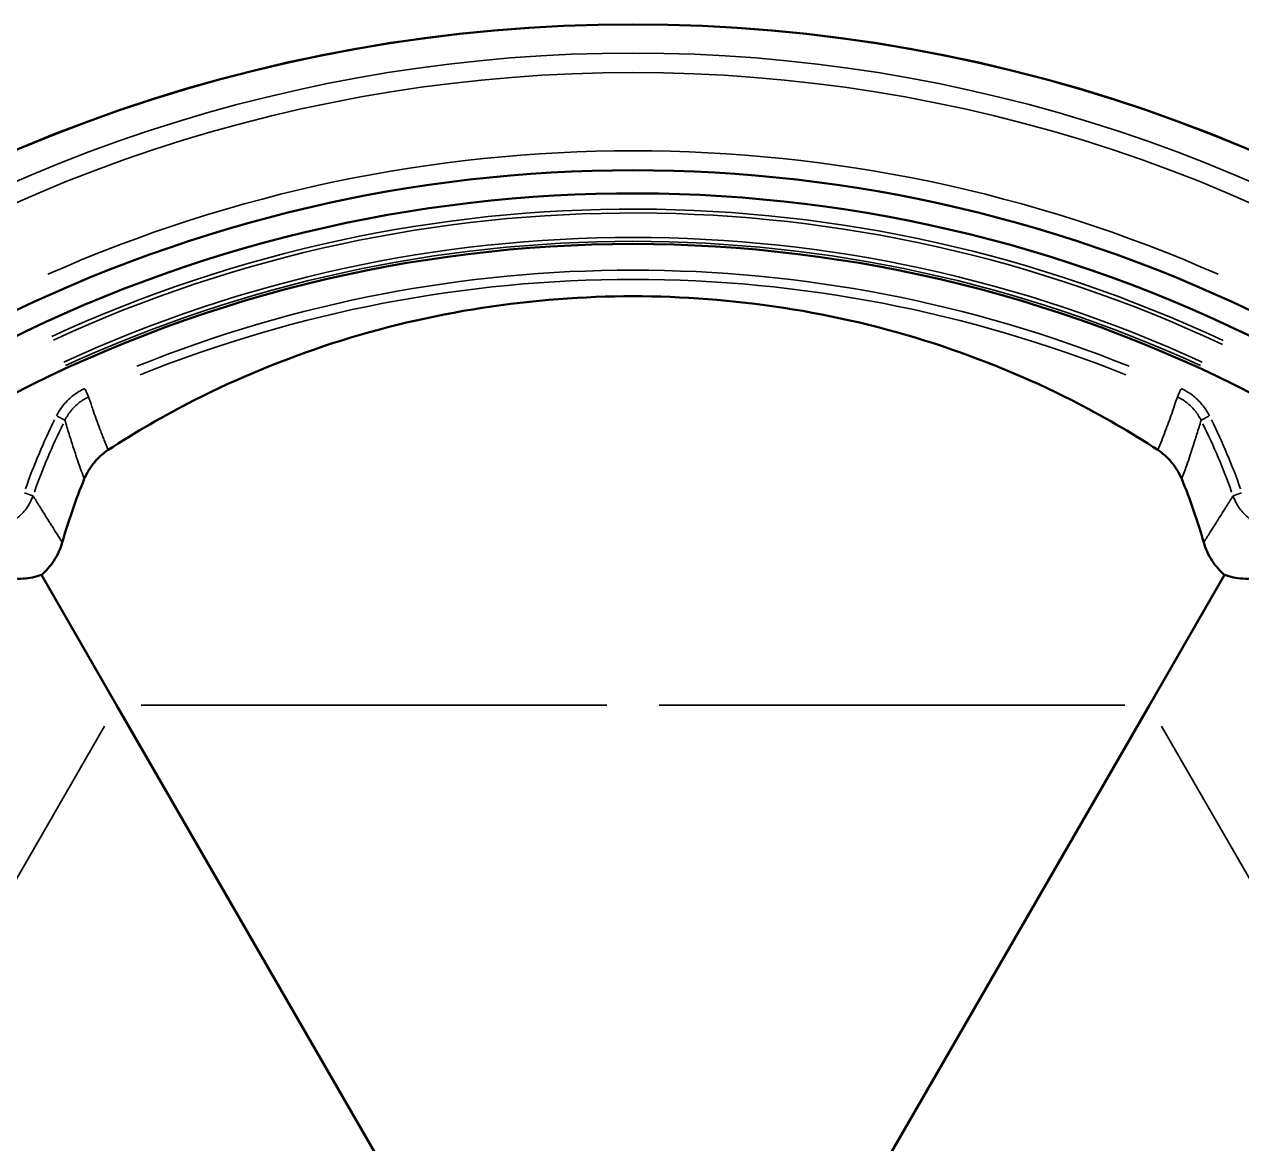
# Model space of a CAD drawing. Header units: millimetres. Extents: x 40 to 2195, y 40 to 1687.
# Drawn here: x 1086.3 to 1148.9, y 1410.8 to 1468.3 of the extents above; entities that cross this region are included whole.
import ezdxf

# ---------------------------------------------------------------- set-up
doc = ezdxf.new("R2010")
doc.units = ezdxf.units.MM
doc.header["$LTSCALE"] = 8
doc.layers.add('Visible (ISO)', color=7, linetype='Continuous', lineweight=50)
doc.layers.add('Visible Narrow (ISO)', color=7, linetype='Continuous', lineweight=35)

msp = doc.modelspace()

# ---------------------------------------------------------------- linework, layer by layer
at = {"layer": 'Visible (ISO)'}
for p, q in [((1091.041, 1433.323), (1087.177, 1440.016)), ((1148.023, 1440.016), (1144.159, 1433.323)), ((1091.042, 1433.322), (1104.321, 1410.322)), ((1130.879, 1410.322), (1144.158, 1433.322))]:
    msp.add_line(p, q, dxfattribs=at)
for centre, radius, start, end in [((1117.6, 1387.322), 81, 48.68033, 131.31967), ((1117.6, 1387.322), 81, 48.82798, 131.17202), ((1117.6, 1387.322), 73.5, 63.52818, 116.47182), ((1117.6, 1387.322), 72.312, 62.28763, 117.34367), ((1117.6, 1387.322), 69.709, 61.82758, 118.17242), ((1117.44, 1433.414), 32.405, 150.08272, 150.08274), ((1117.643, 1433.347), 32.54, 29.91719, 29.91722), ((1117.6, 1433.322), 30.523, 157.6057, 164.08938), ((1117.6, 1433.322), 30.523, 15.91062, 22.3943)]:
    msp.add_arc(centre, radius, start, end, dxfattribs=at)
for points, knots in [([(1090.608, 1446.44), (1091.988, 1447.34), (1093.47, 1448.202), (1097.262, 1450.127), (1099.659, 1451.121), (1104.647, 1452.729), (1107.242, 1453.343), (1112.453, 1454.151), (1115.07, 1454.343), (1120.13, 1454.343), (1122.747, 1454.151), (1127.958, 1453.343), (1130.553, 1452.729), (1135.541, 1451.121), (1137.938, 1450.127), (1141.73, 1448.202), (1143.212, 1447.34), (1144.592, 1446.44)], [16.981252, 16.981252, 16.981252, 16.981252, 17.514776, 17.514776, 18.27382, 18.27382, 19.032863, 19.032863, 19.791907, 19.791907, 20.550951, 20.550951, 21.309995, 21.309995, 22.069038, 22.069038, 22.602563, 22.602563, 22.602563, 22.602563]), ([(1090.608, 1446.44), (1090.35, 1446.271), (1090.108, 1446.058), (1089.686, 1445.552), (1089.508, 1445.264), (1089.379, 1444.95)], [-0.2031889, -0.2031889, -0.2031889, -0.2031889, -0.1016267, -0.1016267, -0.000001, -0.000001, -0.000001, -0.000001]), ([(1145.821, 1444.95), (1145.692, 1445.264), (1145.514, 1445.552), (1145.092, 1446.058), (1144.85, 1446.271), (1144.592, 1446.44)], [-0.2038354, -0.2038354, -0.2038354, -0.2038354, -0.1018863, -0.1018863, -0.000001, -0.000001, -0.000001, -0.000001]), ([(1088.246, 1441.689), (1088.2, 1441.526), (1088.141, 1441.367), (1087.996, 1441.049), (1087.909, 1440.892), (1087.627, 1440.461), (1087.41, 1440.217), (1087.177, 1440.016)], [0.000001, 0.000001, 0.000001, 0.000001, 0.0509329, 0.0509329, 0.1061029, 0.1061029, 0.2122127, 0.2122127, 0.2122127, 0.2122127]), ([(1148.023, 1440.016), (1147.79, 1440.217), (1147.573, 1440.461), (1147.291, 1440.892), (1147.204, 1441.049), (1147.059, 1441.367), (1147, 1441.526), (1146.954, 1441.689)], [0.000001, 0.000001, 0.000001, 0.000001, 0.1064299, 0.1064299, 0.1617657, 0.1617657, 0.2128507, 0.2128507, 0.2128507, 0.2128507]), ([(1087.177, 1440.016), (1086.887, 1439.915), (1086.566, 1439.849), (1086.053, 1439.82), (1085.873, 1439.823), (1085.524, 1439.857), (1085.358, 1439.885), (1085.193, 1439.927)], [0.000001, 0.000001, 0.000001, 0.000001, 0.1064283, 0.1064283, 0.1618498, 0.1618498, 0.2128508, 0.2128508, 0.2128508, 0.2128508]), ([(1150.007, 1439.927), (1149.842, 1439.885), (1149.676, 1439.857), (1149.327, 1439.823), (1149.147, 1439.82), (1148.634, 1439.849), (1148.313, 1439.915), (1148.023, 1440.016)], [0.000001, 0.000001, 0.000001, 0.000001, 0.0508491, 0.0508491, 0.1061044, 0.1061044, 0.2122126, 0.2122126, 0.2122126, 0.2122126])]:
    msp.add_open_spline(points, degree=3, knots=knots, dxfattribs=at)
at = {"layer": 'Visible Narrow (ISO)'}
for p, q in [((1089.6, 1449.178), (1089.421, 1449.573)), ((1145.6, 1449.178), (1145.779, 1449.573)), ((1088.378, 1447.974), (1087.98, 1448.173)), ((1146.822, 1447.974), (1147.22, 1448.173)), ((1086.733, 1444.084), (1086.312, 1444.23)), ((1148.467, 1444.084), (1148.888, 1444.23)), ((1116.248, 1433.322), (1092.298, 1433.322)), ((1118.952, 1433.322), (1142.902, 1433.322)), ((1078.439, 1411.492), (1090.414, 1432.234)), ((1156.761, 1411.492), (1144.786, 1432.234))]:
    msp.add_line(p, q, dxfattribs=at)
for centre, radius, start, end in [((1117.6, 1387.322), 79.522, 52.94869, 127.05131), ((1117.6, 1387.322), 78.522, 52.94869, 127.05131), ((1117.6, 1387.322), 74.5, 66.17537, 113.82463), ((1117.6, 1387.322), 71.503, 64.88217, 114.71529), ((1117.6, 1387.322), 71.303, 64.83853, 114.713), ((1117.6, 1387.322), 70.046, 65.3053, 114.6947), ((1117.6, 1387.322), 69.846, 65.3053, 114.6947), ((1117.6, 1387.322), 68.363, 68.08059, 111.91941), ((1117.6, 1387.322), 67.888, 68.08059, 111.91941), ((1117.6, 1433.322), 33.168, 153.74088, 160.4086), ((1117.6, 1433.322), 32.681, 153.74088, 160.4086), ((1117.6, 1433.322), 32.681, 19.59139, 26.25912), ((1117.6, 1433.322), 33.168, 19.5914, 26.25912)]:
    msp.add_arc(centre, radius, start, end, dxfattribs=at)
for points in [[(1087.95, 1448.188), (1088.057, 1448.402), (1088.31, 1448.79), (1088.814, 1449.276), (1089.2, 1449.507), (1089.408, 1449.601)], [(1145.792, 1449.601), (1145.997, 1449.509), (1146.378, 1449.282), (1146.883, 1448.799), (1147.141, 1448.406), (1147.25, 1448.188)]]:
    msp.add_open_spline(points, degree=3, dxfattribs=at)
for points, knots in [([(1088.386, 1447.97), (1088.473, 1448.149), (1088.687, 1448.483), (1089.104, 1448.892), (1089.432, 1449.09), (1089.604, 1449.168)], [0.0000013, 0.0000013, 0.0000013, 0.0000013, 0.3333333, 0.6666667, 1, 1, 1, 1]), ([(1089.604, 1449.168), (1089.644, 1449.046), (1089.684, 1448.923), (1089.757, 1448.707), (1089.788, 1448.615), (1089.87, 1448.378), (1089.921, 1448.232), (1089.996, 1448.024), (1090.018, 1447.963), (1090.045, 1447.888), (1090.05, 1447.875), (1090.11, 1447.711), (1090.167, 1447.557), (1090.256, 1447.325), (1090.285, 1447.249), (1090.344, 1447.098), (1090.373, 1447.024), (1090.468, 1446.783), (1090.537, 1446.613), (1090.608, 1446.44)], [0, 0, 0, 0, 0.1436647, 0.1436647, 0.25, 0.25, 0.4166883, 0.4166883, 0.4851726, 0.4851726, 0.5, 0.5, 0.6685654, 0.6685654, 0.75, 0.75, 0.8272909, 0.8272909, 1, 1, 1, 1]), ([(1145.596, 1449.168), (1145.505, 1448.886), (1145.407, 1448.597), (1145.304, 1448.304), (1145.201, 1448.011), (1145.093, 1447.715), (1144.975, 1447.405), (1144.857, 1447.095), (1144.729, 1446.772), (1144.592, 1446.44)], [0, 0, 0, 0, 0.3333333, 0.3333333, 0.3333333, 0.6666667, 0.6666667, 0.6666667, 1, 1, 1, 1]), ([(1145.596, 1449.168), (1145.766, 1449.091), (1146.091, 1448.895), (1146.509, 1448.489), (1146.725, 1448.152), (1146.814, 1447.97)], [0.0000003, 0.0000003, 0.0000003, 0.0000003, 0.3333333, 0.6666667, 1, 1, 1, 1]), ([(1088.386, 1447.97), (1088.452, 1447.738), (1088.522, 1447.502), (1088.596, 1447.263), (1088.669, 1447.024), (1088.745, 1446.783), (1088.826, 1446.535), (1088.907, 1446.287), (1088.993, 1446.032), (1089.085, 1445.768), (1089.176, 1445.505), (1089.274, 1445.231), (1089.379, 1444.95)], [0.0000015, 0.0000015, 0.0000015, 0.0000015, 0.25, 0.25, 0.25, 0.5, 0.5, 0.5, 0.75, 0.75, 0.75, 1, 1, 1, 1]), ([(1146.814, 1447.97), (1146.747, 1447.735), (1146.676, 1447.495), (1146.601, 1447.252), (1146.578, 1447.175), (1146.554, 1447.099), (1146.53, 1447.022), (1146.445, 1446.75), (1146.355, 1446.473), (1146.259, 1446.187), (1146.241, 1446.134), (1146.223, 1446.081), (1146.205, 1446.028), (1146.096, 1445.708), (1145.978, 1445.374), (1145.851, 1445.03), (1145.841, 1445.003), (1145.831, 1444.977), (1145.821, 1444.95)], [0, 0, 0, 0, 0.254048, 0.254048, 0.254048, 0.333333, 0.333333, 0.333333, 0.615102, 0.615102, 0.615102, 0.666667, 0.666667, 0.666667, 0.976313, 0.976313, 0.976313, 1, 1, 1, 1]), ([(1083.875, 1442.426), (1084.115, 1442.382), (1084.604, 1442.363), (1085.306, 1442.537), (1085.929, 1442.897), (1086.43, 1443.418), (1086.658, 1443.851), (1086.741, 1444.081)], [0, 0, 0, 0, 0.2, 0.4, 0.6, 0.8, 1, 1, 1, 1]), ([(1086.741, 1444.081), (1086.848, 1443.91), (1086.957, 1443.737), (1087.068, 1443.559), (1087.117, 1443.481), (1087.167, 1443.403), (1087.217, 1443.323), (1087.344, 1443.121), (1087.475, 1442.913), (1087.608, 1442.702), (1087.646, 1442.642), (1087.684, 1442.581), (1087.722, 1442.52), (1087.87, 1442.286), (1088.019, 1442.049), (1088.172, 1441.807), (1088.196, 1441.768), (1088.221, 1441.729), (1088.246, 1441.689)], [0, 0, 0, 0, 0.23168, 0.23168, 0.23168, 0.333333, 0.333333, 0.333333, 0.592465, 0.592465, 0.592465, 0.666667, 0.666667, 0.666667, 0.953279, 0.953279, 0.953279, 1, 1, 1, 1]), ([(1146.954, 1441.689), (1147.058, 1441.854), (1147.164, 1442.022), (1147.283, 1442.211), (1147.296, 1442.231), (1147.395, 1442.388), (1147.482, 1442.526), (1147.604, 1442.721), (1147.639, 1442.775), (1147.755, 1442.96), (1147.837, 1443.091), (1147.966, 1443.295), (1148.01, 1443.365), (1148.159, 1443.603), (1148.266, 1443.774), (1148.404, 1443.992), (1148.431, 1444.036), (1148.459, 1444.081)], [0, 0, 0, 0, 0.2239107, 0.2239107, 0.25, 0.25, 0.4302783, 0.4302783, 0.5, 0.5, 0.6645076, 0.6645076, 0.75, 0.75, 0.9498121, 0.9498121, 0.9999999, 0.9999999, 0.9999999, 0.9999999]), ([(1148.459, 1444.081), (1148.542, 1443.851), (1148.77, 1443.418), (1149.271, 1442.897), (1149.894, 1442.537), (1150.596, 1442.363), (1151.085, 1442.382), (1151.325, 1442.426)], [0.000002, 0.000002, 0.000002, 0.000002, 0.2, 0.4, 0.6, 0.8, 1, 1, 1, 1])]:
    msp.add_open_spline(points, degree=3, knots=knots, dxfattribs=at)

doc.saveas('drawing.dxf')
